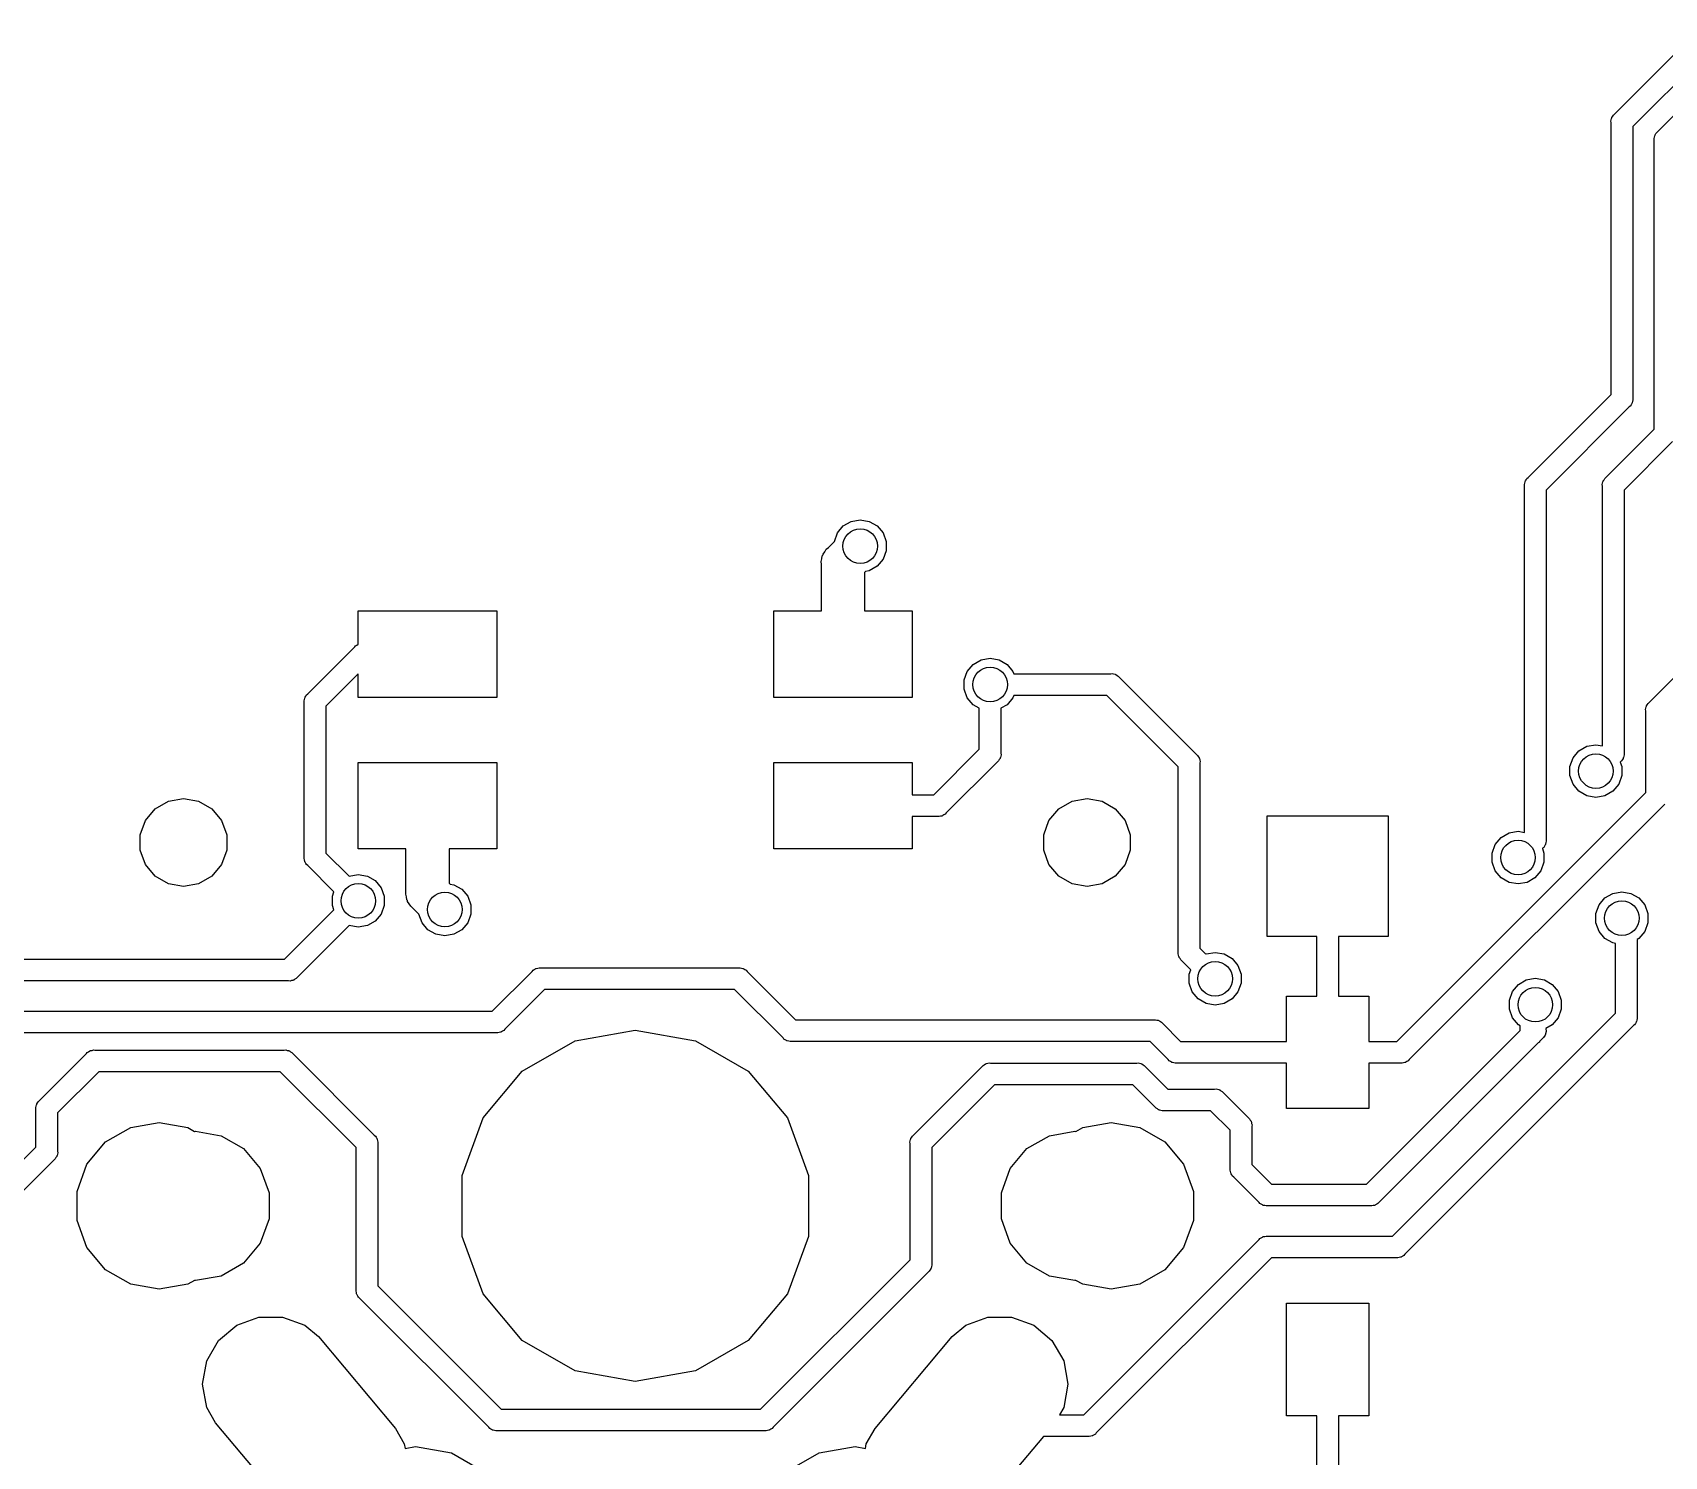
# Model space of a CAD drawing. Extents: x 61 to 194, y -153 to -61.
# Drawn here: x 82.04 to 100.89, y -80.02 to -63.57 of the extents above; entities that cross this region are included whole.
import ezdxf

# ---------------------------------------------------------------- set-up
doc = ezdxf.new("R2010")
doc.units = 0
doc.header["$MEASUREMENT"] = 0
doc.layers.add('BLACK', color=7, linetype='CONTINUOUS')

msp = doc.modelspace()

# ---------------------------------------------------------------- linework, layer by layer
at = {"layer": 'BLACK', "linetype": 'CONTINUOUS'}
for p, q in [((100.315, -64.5078), (101.258, -63.5655)), ((101.402, -63.775), (100.525, -64.6518)), ((100.815, -64.7078), (101.508, -64.0155)), ((100.274, -64.5889), (100.278, -64.5729)), ((100.275, -64.6055), (100.274, -64.5889)), ((100.275, -67.7482), (100.275, -64.6055)), ((100.278, -64.5729), (100.281, -64.5566)), ((100.281, -64.5566), (100.284, -64.5518)), ((100.284, -64.5518), (100.285, -64.5464)), ((100.285, -64.5464), (100.294, -64.5328)), ((100.294, -64.5328), (100.303, -64.5184)), ((100.303, -64.5184), (100.315, -64.5078)), ((100.525, -64.6518), (100.525, -67.7945)), ((100.774, -64.7889), (100.778, -64.7729)), ((100.775, -64.8055), (100.774, -64.7889)), ((100.775, -68.1482), (100.775, -64.8055)), ((100.778, -64.7729), (100.781, -64.7566)), ((100.781, -64.7566), (100.784, -64.7518)), ((100.784, -64.7518), (100.785, -64.7464)), ((100.785, -64.7464), (100.794, -64.7328)), ((100.794, -64.7328), (100.803, -64.7184)), ((100.803, -64.7184), (100.815, -64.7078)), ((99.3155, -68.7078), (100.275, -67.7482)), ((100.506, -67.8672), (100.497, -67.8816)), ((100.515, -67.8536), (100.506, -67.8672)), ((100.516, -67.8482), (100.515, -67.8536)), ((100.519, -67.8434), (100.516, -67.8482)), ((100.522, -67.8271), (100.519, -67.8434)), ((100.526, -67.8111), (100.522, -67.8271)), ((100.525, -67.7945), (100.526, -67.8111)), ((100.485, -67.8922), (99.525, -68.8518)), ((100.497, -67.8816), (100.485, -67.8922)), ((100.215, -68.7078), (100.775, -68.1482)), ((100.985, -68.2922), (100.425, -68.8518)), ((99.2736, -68.7889), (99.2778, -68.7729)), ((99.275, -68.8055), (99.2736, -68.7889)), ((99.275, -69.0109), (99.275, -68.8055)), ((99.2778, -68.7729), (99.2807, -68.7566)), ((99.2807, -68.7566), (99.2835, -68.7518)), ((99.2835, -68.7518), (99.285, -68.7464)), ((99.285, -68.7464), (99.2945, -68.7328)), ((99.2945, -68.7328), (99.3028, -68.7184)), ((99.3028, -68.7184), (99.3155, -68.7078)), ((100.174, -68.7889), (100.178, -68.7729)), ((100.175, -68.8055), (100.174, -68.7889)), ((100.175, -71.8086), (100.175, -68.8055)), ((100.178, -68.7729), (100.181, -68.7566)), ((100.181, -68.7566), (100.184, -68.7518)), ((100.184, -68.7518), (100.185, -68.7464)), ((100.185, -68.7464), (100.194, -68.7328)), ((100.194, -68.7328), (100.203, -68.7184)), ((100.203, -68.7184), (100.215, -68.7078)), ((99.525, -68.8518), (99.525, -72.8945)), ((100.425, -68.8518), (100.425, -71.8945)), ((99.275, -72.8086), (99.275, -69.0109)), ((99.275, -69.0109), (99.275, -69.0109)), ((91.3004, -69.4461), (91.3362, -69.3477)), ((91.3362, -69.3477), (91.4042, -69.2666)), ((91.4042, -69.2666), (91.4958, -69.2137)), ((91.4958, -69.2137), (91.6, -69.1954)), ((91.6, -69.1954), (91.7042, -69.2137)), ((91.7042, -69.2137), (91.7958, -69.2666)), ((91.7958, -69.2666), (91.8638, -69.3477)), ((91.8638, -69.3477), (91.9, -69.4471)), ((91.1699, -69.5927), (91.189, -69.5655)), ((91.189, -69.5655), (91.2055, -69.5368)), ((91.2055, -69.5368), (91.2309, -69.5155)), ((91.2309, -69.5155), (91.3004, -69.4461)), ((91.9, -69.5529), (91.8638, -69.6523)), ((91.9, -69.4471), (91.9, -69.5529)), ((91.1471, -69.6779), (91.1557, -69.6458)), ((91.15, -69.7109), (91.1471, -69.6779)), ((91.15, -70.25), (91.15, -69.7109)), ((91.1557, -69.6458), (91.1615, -69.6132)), ((91.1615, -69.6132), (91.167, -69.6035)), ((91.167, -69.6035), (91.1699, -69.5927)), ((91.7958, -69.7334), (91.7042, -69.7863)), ((91.8638, -69.6523), (91.7958, -69.7334)), ((91.6594, -69.7942), (91.65, -69.8036)), ((91.65, -69.8036), (91.65, -70.25)), ((91.7042, -69.7863), (91.6594, -69.7942)), ((85.8, -70.634), (85.8, -70.25)), ((85.8, -70.25), (87.4, -70.25)), ((87.4, -70.25), (87.4, -71.25)), ((90.6, -71.25), (90.6, -70.25)), ((90.6, -70.25), (91.15, -70.25)), ((91.65, -70.25), (92.2, -70.25)), ((92.2, -70.25), (92.2, -71.25)), ((85.2155, -71.2077), (85.7578, -70.6655)), ((85.7578, -70.6655), (85.7684, -70.6528)), ((85.7684, -70.6528), (85.7828, -70.6445)), ((85.7828, -70.6445), (85.7964, -70.635)), ((85.7964, -70.635), (85.8, -70.634)), ((92.8362, -70.9477), (92.9042, -70.8666)), ((92.9042, -70.8666), (92.9958, -70.8137)), ((92.9958, -70.8137), (93.1, -70.7954)), ((93.1, -70.7954), (93.2042, -70.8137)), ((93.2042, -70.8137), (93.2958, -70.8666)), ((93.2958, -70.8666), (93.3638, -70.9477)), ((100.715, -71.3078), (101.308, -70.7155)), ((85.8, -70.9768), (85.425, -71.3518)), ((85.8, -71.25), (85.8, -70.9768)), ((92.8, -71.0471), (92.8362, -70.9477)), ((92.8, -71.1529), (92.8, -71.0471)), ((93.3638, -70.9477), (93.3738, -70.975)), ((93.3738, -70.975), (94.4946, -70.975)), ((94.4946, -70.975), (94.5111, -70.9736)), ((94.5111, -70.9736), (94.5271, -70.9778)), ((94.5271, -70.9778), (94.5434, -70.9807)), ((94.5434, -70.9807), (94.5483, -70.9835)), ((94.5483, -70.9835), (94.5536, -70.985)), ((94.5536, -70.985), (94.5672, -70.9945)), ((94.5672, -70.9945), (94.5816, -71.0028)), ((94.5816, -71.0028), (94.5923, -71.0155)), ((94.5923, -71.0155), (95.4845, -71.9078)), ((85.1778, -71.2729), (85.1807, -71.2566)), ((85.1807, -71.2566), (85.1835, -71.2518)), ((85.1835, -71.2518), (85.185, -71.2464)), ((85.185, -71.2464), (85.1945, -71.2328)), ((85.1945, -71.2328), (85.2028, -71.2184)), ((85.2028, -71.2184), (85.2155, -71.2077)), ((87.4, -71.25), (85.8, -71.25)), ((92.2, -71.25), (90.6, -71.25)), ((92.8362, -71.2523), (92.8, -71.1529)), ((92.9042, -71.3334), (92.8362, -71.2523)), ((93.3638, -71.2523), (93.2958, -71.3334)), ((93.3738, -71.225), (93.3638, -71.2523)), ((94.4482, -71.225), (93.3738, -71.225)), ((95.275, -72.0518), (94.4482, -71.225)), ((85.1736, -71.2889), (85.1778, -71.2729)), ((85.175, -71.3054), (85.1736, -71.2889)), ((85.175, -73.0945), (85.175, -71.3054)), ((85.425, -71.3518), (85.425, -73.0482)), ((92.975, -71.3742), (92.9042, -71.3334)), ((92.975, -71.8482), (92.975, -71.3742)), ((93.2958, -71.3334), (93.225, -71.3742)), ((93.225, -71.3742), (93.225, -71.8946)), ((100.674, -71.3889), (100.678, -71.3729)), ((100.675, -71.4055), (100.674, -71.3889)), ((100.675, -72.3482), (100.675, -71.4055)), ((100.678, -71.3729), (100.681, -71.3566)), ((100.681, -71.3566), (100.684, -71.3518)), ((100.684, -71.3518), (100.685, -71.3464)), ((100.685, -71.3464), (100.694, -71.3328)), ((100.694, -71.3328), (100.703, -71.3184)), ((100.703, -71.3184), (100.715, -71.3078)), ((99.9042, -71.8666), (99.9958, -71.8137)), ((99.9958, -71.8137), (100.1, -71.7954)), ((100.1, -71.7954), (100.175, -71.8086)), ((85.8, -73), (85.8, -72)), ((85.8, -72), (87.4, -72)), ((87.4, -72), (87.4, -73)), ((90.6, -73), (90.6, -72)), ((90.6, -72), (92.2, -72)), ((92.2, -72), (92.2, -72.375)), ((92.4482, -72.375), (92.975, -71.8482)), ((93.1845, -71.9922), (92.5923, -72.5845)), ((93.1972, -71.9816), (93.1845, -71.9922)), ((93.2055, -71.9672), (93.1972, -71.9816)), ((93.215, -71.9536), (93.2055, -71.9672)), ((93.2165, -71.9483), (93.215, -71.9536)), ((93.2193, -71.9434), (93.2165, -71.9483)), ((93.2222, -71.9271), (93.2193, -71.9434)), ((93.2264, -71.9111), (93.2222, -71.9271)), ((93.225, -71.8946), (93.2264, -71.9111)), ((95.4845, -71.9078), (95.4972, -71.9184)), ((95.4972, -71.9184), (95.5055, -71.9328)), ((95.5055, -71.9328), (95.515, -71.9464)), ((95.515, -71.9464), (95.5165, -71.9517)), ((95.5165, -71.9517), (95.5193, -71.9566)), ((95.5193, -71.9566), (95.5222, -71.9729)), ((95.5222, -71.9729), (95.5264, -71.9889)), ((95.5264, -71.9889), (95.525, -72.0054)), ((95.525, -72.0054), (95.525, -74.1482)), ((99.8, -72.0471), (99.8362, -71.9477)), ((99.8362, -71.9477), (99.9042, -71.8666)), ((100.385, -71.9922), (100.381, -71.9955)), ((100.381, -71.9955), (100.4, -72.0471)), ((100.397, -71.9816), (100.385, -71.9922)), ((100.406, -71.9672), (100.397, -71.9816)), ((100.415, -71.9536), (100.406, -71.9672)), ((100.416, -71.9483), (100.415, -71.9536)), ((100.419, -71.9434), (100.416, -71.9483)), ((100.422, -71.9271), (100.419, -71.9434)), ((100.426, -71.9111), (100.422, -71.9271)), ((100.425, -71.8945), (100.426, -71.9111)), ((95.275, -74.1946), (95.275, -72.0518)), ((99.8, -72.1529), (99.8, -72.0471)), ((99.8362, -72.2523), (99.8, -72.1529)), ((100.4, -72.1529), (100.364, -72.2523)), ((100.4, -72.0471), (100.4, -72.1529)), ((92.2, -72.375), (92.4482, -72.375)), ((97.7982, -75.225), (100.675, -72.3482)), ((99.9042, -72.3334), (99.8362, -72.2523)), ((99.9958, -72.3863), (99.9042, -72.3334)), ((100.1, -72.4046), (99.9958, -72.3863)), ((100.204, -72.3863), (100.1, -72.4046)), ((100.296, -72.3334), (100.204, -72.3863)), ((100.364, -72.2523), (100.296, -72.3334)), ((83.3403, -72.6711), (83.4536, -72.5361)), ((83.4536, -72.5361), (83.6064, -72.4479)), ((83.6064, -72.4479), (83.78, -72.4173)), ((83.78, -72.4173), (83.9536, -72.4479)), ((83.9536, -72.4479), (84.1064, -72.5361)), ((84.1064, -72.5361), (84.2197, -72.6711)), ((92.5923, -72.5845), (92.5816, -72.5972)), ((93.7803, -72.6711), (93.8936, -72.5361)), ((93.8936, -72.5361), (94.0464, -72.4479)), ((94.0464, -72.4479), (94.22, -72.4173)), ((94.22, -72.4173), (94.3936, -72.4479)), ((94.3936, -72.4479), (94.5464, -72.5361)), ((94.5464, -72.5361), (94.6597, -72.6711)), ((100.885, -72.4922), (97.9423, -75.4345)), ((100.897, -72.4816), (100.885, -72.4922)), ((83.28, -72.8368), (83.3403, -72.6711)), ((84.2197, -72.6711), (84.28, -72.8368)), ((92.4946, -72.625), (92.2, -72.625)), ((92.2, -72.625), (92.2, -73)), ((92.5111, -72.6264), (92.4946, -72.625)), ((92.5271, -72.6222), (92.5111, -72.6264)), ((92.5434, -72.6193), (92.5271, -72.6222)), ((92.5483, -72.6165), (92.5434, -72.6193)), ((92.5536, -72.615), (92.5483, -72.6165)), ((92.5672, -72.6055), (92.5536, -72.615)), ((92.5816, -72.5972), (92.5672, -72.6055)), ((93.72, -72.8368), (93.7803, -72.6711)), ((94.6597, -72.6711), (94.72, -72.8368)), ((96.3015, -74.0135), (96.3015, -72.6165)), ((96.3015, -72.6165), (97.6985, -72.6165)), ((97.6985, -72.6165), (97.6985, -74.0135)), ((83.28, -73.0132), (83.28, -72.8368)), ((84.28, -72.8368), (84.28, -73.0132)), ((93.72, -73.0132), (93.72, -72.8368)), ((94.72, -72.8368), (94.72, -73.0132)), ((98.9, -73.0471), (98.9362, -72.9477)), ((98.9362, -72.9477), (99.0042, -72.8666)), ((99.0042, -72.8666), (99.0958, -72.8137)), ((99.0958, -72.8137), (99.2, -72.7954)), ((99.2, -72.7954), (99.275, -72.8086)), ((99.515, -72.9536), (99.5055, -72.9672)), ((99.5165, -72.9483), (99.515, -72.9536)), ((99.5193, -72.9434), (99.5165, -72.9483)), ((99.5222, -72.9271), (99.5193, -72.9434)), ((99.5264, -72.9111), (99.5222, -72.9271)), ((99.525, -72.8945), (99.5264, -72.9111)), ((83.3403, -73.1789), (83.28, -73.0132)), ((84.28, -73.0132), (84.2197, -73.1789)), ((85.1736, -73.1111), (85.175, -73.0945)), ((85.1778, -73.1271), (85.1736, -73.1111)), ((85.1807, -73.1434), (85.1778, -73.1271)), ((85.1835, -73.1482), (85.1807, -73.1434)), ((85.185, -73.1536), (85.1835, -73.1482)), ((85.1945, -73.1672), (85.185, -73.1536)), ((85.425, -73.0482), (85.6925, -73.3157)), ((86.35, -73), (85.8, -73)), ((86.35, -73.4891), (86.35, -73)), ((87.4, -73), (86.85, -73)), ((86.85, -73), (86.85, -73.3964)), ((92.2, -73), (90.6, -73)), ((93.7803, -73.1789), (93.72, -73.0132)), ((94.72, -73.0132), (94.6597, -73.1789)), ((98.9, -73.1529), (98.9, -73.0471)), ((98.9362, -73.2523), (98.9, -73.1529)), ((99.5, -73.1529), (99.4638, -73.2523)), ((99.4845, -72.9922), (99.4812, -72.9955)), ((99.4812, -72.9955), (99.5, -73.0471)), ((99.4972, -72.9816), (99.4845, -72.9922)), ((99.5055, -72.9672), (99.4972, -72.9816)), ((99.5, -73.0471), (99.5, -73.1529)), ((83.4536, -73.3139), (83.3403, -73.1789)), ((83.6064, -73.4021), (83.4536, -73.3139)), ((84.1064, -73.3139), (83.9536, -73.4021)), ((84.2197, -73.1789), (84.1064, -73.3139)), ((85.2028, -73.1816), (85.1945, -73.1672)), ((85.2155, -73.1922), (85.2028, -73.1816)), ((85.5188, -73.4955), (85.2155, -73.1922)), ((85.6925, -73.3157), (85.6958, -73.3137)), ((85.6958, -73.3137), (85.8, -73.2954)), ((85.8, -73.2954), (85.9042, -73.3137)), ((85.9042, -73.3137), (85.9958, -73.3666)), ((93.8936, -73.3139), (93.7803, -73.1789)), ((94.0464, -73.4021), (93.8936, -73.3139)), ((94.5464, -73.3139), (94.3936, -73.4021)), ((94.6597, -73.1789), (94.5464, -73.3139)), ((99.0042, -73.3334), (98.9362, -73.2523)), ((99.0958, -73.3863), (99.0042, -73.3334)), ((99.3958, -73.3334), (99.3042, -73.3863)), ((99.4638, -73.2523), (99.3958, -73.3334)), ((83.78, -73.4327), (83.6064, -73.4021)), ((83.9536, -73.4021), (83.78, -73.4327)), ((85.5, -73.5471), (85.5188, -73.4955)), ((85.9958, -73.3666), (86.0638, -73.4477)), ((86.0638, -73.4477), (86.1, -73.5471)), ((86.3471, -73.5221), (86.35, -73.4891)), ((86.3557, -73.5542), (86.3471, -73.5221)), ((86.85, -73.3964), (86.8594, -73.4058)), ((86.8594, -73.4058), (86.9042, -73.4137)), ((86.9042, -73.4137), (86.9958, -73.4666)), ((86.9958, -73.4666), (87.0638, -73.5477)), ((94.22, -73.4327), (94.0464, -73.4021)), ((94.3936, -73.4021), (94.22, -73.4327)), ((99.2, -73.4046), (99.0958, -73.3863)), ((99.3042, -73.3863), (99.2, -73.4046)), ((100.204, -73.5666), (100.296, -73.5137)), ((100.296, -73.5137), (100.4, -73.4954)), ((100.4, -73.4954), (100.504, -73.5137)), ((100.504, -73.5137), (100.596, -73.5666)), ((84.9482, -74.275), (85.5188, -73.7045)), ((85.5, -73.6529), (85.5, -73.5471)), ((85.5188, -73.7045), (85.5, -73.6529)), ((86.1, -73.6529), (86.0638, -73.7523)), ((86.1, -73.5471), (86.1, -73.6529)), ((86.3615, -73.5868), (86.3557, -73.5542)), ((86.367, -73.5965), (86.3615, -73.5868)), ((86.3699, -73.6073), (86.367, -73.5965)), ((86.389, -73.6345), (86.3699, -73.6073)), ((86.4055, -73.6632), (86.389, -73.6345)), ((86.4309, -73.6845), (86.4055, -73.6632)), ((86.5004, -73.7539), (86.4309, -73.6845)), ((87.0638, -73.5477), (87.1, -73.6471)), ((87.1, -73.6471), (87.1, -73.7529)), ((100.1, -73.7471), (100.136, -73.6477)), ((100.136, -73.6477), (100.204, -73.5666)), ((100.596, -73.5666), (100.664, -73.6477)), ((100.664, -73.6477), (100.7, -73.7471)), ((85.6925, -73.8843), (85.0923, -74.4845)), ((85.6958, -73.8863), (85.6925, -73.8843)), ((85.8, -73.9046), (85.6958, -73.8863)), ((85.9042, -73.8863), (85.8, -73.9046)), ((85.9958, -73.8334), (85.9042, -73.8863)), ((86.0638, -73.7523), (85.9958, -73.8334)), ((86.5362, -73.8523), (86.5004, -73.7539)), ((86.6042, -73.9334), (86.5362, -73.8523)), ((87.0638, -73.8523), (86.9958, -73.9334)), ((87.1, -73.7529), (87.0638, -73.8523)), ((100.1, -73.8529), (100.1, -73.7471)), ((100.136, -73.9523), (100.1, -73.8529)), ((100.7, -73.8529), (100.664, -73.9523)), ((100.7, -73.7471), (100.7, -73.8529)), ((86.6958, -73.9863), (86.6042, -73.9334)), ((86.8, -74.0046), (86.6958, -73.9863)), ((86.9042, -73.9863), (86.8, -74.0046)), ((86.9958, -73.9334), (86.9042, -73.9863)), ((96.875, -74.0135), (96.3015, -74.0135)), ((96.875, -74.7), (96.875, -74.0135)), ((97.6985, -74.0135), (97.125, -74.0135)), ((97.125, -74.0135), (97.125, -74.7)), ((100.204, -74.0334), (100.136, -73.9523)), ((100.296, -74.0863), (100.204, -74.0334)), ((100.325, -74.0914), (100.296, -74.0863)), ((100.325, -74.8982), (100.325, -74.0914)), ((100.596, -74.0334), (100.575, -74.0454)), ((100.575, -74.0454), (100.575, -74.9446)), ((100.664, -73.9523), (100.596, -74.0334)), ((81.0054, -74.275), (84.9482, -74.275)), ((95.2736, -74.2111), (95.275, -74.1946)), ((95.2778, -74.2271), (95.2736, -74.2111)), ((95.2807, -74.2434), (95.2778, -74.2271)), ((95.2835, -74.2482), (95.2807, -74.2434)), ((95.285, -74.2536), (95.2835, -74.2482)), ((95.2945, -74.2672), (95.285, -74.2536)), ((95.3028, -74.2816), (95.2945, -74.2672)), ((95.3155, -74.2923), (95.3028, -74.2816)), ((95.525, -74.1482), (95.5925, -74.2157)), ((95.5925, -74.2157), (95.5958, -74.2137)), ((95.5958, -74.2137), (95.7, -74.1954)), ((95.7, -74.1954), (95.8042, -74.2137)), ((95.8042, -74.2137), (95.8958, -74.2666)), ((95.8958, -74.2666), (95.9638, -74.3477)), ((87.3482, -74.875), (87.8078, -74.4155)), ((87.8078, -74.4155), (87.8184, -74.4028)), ((87.8184, -74.4028), (87.8328, -74.3945)), ((87.8328, -74.3945), (87.8464, -74.385)), ((87.8464, -74.385), (87.8517, -74.3835)), ((87.8517, -74.3835), (87.8566, -74.3807)), ((87.8566, -74.3807), (87.8729, -74.3778)), ((87.8729, -74.3778), (87.8889, -74.3736)), ((87.8889, -74.3736), (87.9054, -74.375)), ((87.9054, -74.375), (90.1946, -74.375)), ((90.1946, -74.375), (90.2111, -74.3736)), ((90.2111, -74.3736), (90.2271, -74.3778)), ((90.2271, -74.3778), (90.2434, -74.3807)), ((90.2434, -74.3807), (90.2483, -74.3835)), ((90.2483, -74.3835), (90.2536, -74.385)), ((90.2536, -74.385), (90.2672, -74.3945)), ((90.2672, -74.3945), (90.2816, -74.4028)), ((90.2816, -74.4028), (90.2923, -74.4155)), ((90.2923, -74.4155), (90.8518, -74.975)), ((95.4188, -74.3955), (95.3155, -74.2923)), ((95.4, -74.4471), (95.4188, -74.3955)), ((95.4, -74.5529), (95.4, -74.4471)), ((95.9638, -74.3477), (96, -74.4471)), ((96, -74.4471), (96, -74.5529)), ((84.9946, -74.525), (81.0518, -74.525)), ((85.0111, -74.5264), (84.9946, -74.525)), ((85.0271, -74.5222), (85.0111, -74.5264)), ((85.0434, -74.5193), (85.0271, -74.5222)), ((85.0483, -74.5165), (85.0434, -74.5193)), ((85.0536, -74.515), (85.0483, -74.5165)), ((85.0672, -74.5055), (85.0536, -74.515)), ((85.0816, -74.4972), (85.0672, -74.5055)), ((85.0923, -74.4845), (85.0816, -74.4972)), ((87.9518, -74.625), (87.4923, -75.0845)), ((90.1482, -74.625), (87.9518, -74.625)), ((90.7078, -75.1845), (90.1482, -74.625)), ((95.4362, -74.6523), (95.4, -74.5529)), ((95.5042, -74.7334), (95.4362, -74.6523)), ((95.9638, -74.6523), (95.8958, -74.7334)), ((96, -74.5529), (95.9638, -74.6523)), ((99.1, -74.7471), (99.1362, -74.6477)), ((99.1362, -74.6477), (99.2042, -74.5666)), ((99.2042, -74.5666), (99.2958, -74.5137)), ((99.2958, -74.5137), (99.4, -74.4954)), ((99.4, -74.4954), (99.5042, -74.5137)), ((99.5042, -74.5137), (99.5958, -74.5666)), ((99.5958, -74.5666), (99.6638, -74.6477)), ((99.6638, -74.6477), (99.7, -74.7471)), ((95.5958, -74.7863), (95.5042, -74.7334)), ((95.7, -74.8046), (95.5958, -74.7863)), ((95.8042, -74.7863), (95.7, -74.8046)), ((95.8958, -74.7334), (95.8042, -74.7863)), ((96.525, -75.225), (96.525, -74.7)), ((96.525, -74.7), (96.875, -74.7)), ((97.125, -74.7), (97.475, -74.7)), ((97.475, -74.7), (97.475, -75.225)), ((99.1, -74.8529), (99.1, -74.7471)), ((99.7, -74.7471), (99.7, -74.8529)), ((81.6055, -74.875), (87.3482, -74.875)), ((90.8518, -74.975), (94.9946, -74.975)), ((94.9946, -74.975), (95.0111, -74.9736)), ((95.0111, -74.9736), (95.0271, -74.9778)), ((95.0271, -74.9778), (95.0434, -74.9807)), ((95.0434, -74.9807), (95.0483, -74.9835)), ((95.0483, -74.9835), (95.0536, -74.985)), ((95.0536, -74.985), (95.0672, -74.9945)), ((95.0672, -74.9945), (95.0816, -75.0028)), ((95.0816, -75.0028), (95.0923, -75.0155)), ((95.0923, -75.0155), (95.3018, -75.225)), ((97.7482, -77.475), (100.325, -74.8982)), ((99.1362, -74.9523), (99.1, -74.8529)), ((99.2042, -75.0334), (99.1362, -74.9523)), ((99.225, -75.0454), (99.2042, -75.0334)), ((99.5958, -75.0334), (99.5233, -75.0752)), ((99.6638, -74.9523), (99.5958, -75.0334)), ((99.7, -74.8529), (99.6638, -74.9523)), ((100.547, -75.0316), (100.535, -75.0422)), ((100.556, -75.0172), (100.547, -75.0316)), ((100.565, -75.0036), (100.556, -75.0172)), ((100.566, -74.9982), (100.565, -75.0036)), ((100.569, -74.9934), (100.566, -74.9982)), ((100.572, -74.9771), (100.569, -74.9934)), ((100.576, -74.9611), (100.572, -74.9771)), ((100.575, -74.9446), (100.576, -74.9611)), ((87.3946, -75.125), (81.6518, -75.125)), ((87.4111, -75.1264), (87.3946, -75.125)), ((87.4271, -75.1222), (87.4111, -75.1264)), ((87.4434, -75.1193), (87.4271, -75.1222)), ((87.4483, -75.1165), (87.4434, -75.1193)), ((87.4536, -75.115), (87.4483, -75.1165)), ((87.4672, -75.1055), (87.4536, -75.115)), ((87.4816, -75.0972), (87.4672, -75.1055)), ((87.4923, -75.0845), (87.4816, -75.0972)), ((87.6946, -75.5693), (88.3054, -75.2166)), ((88.3054, -75.2166), (89, -75.0941)), ((89, -75.0941), (89.6946, -75.2166)), ((89.6946, -75.2166), (90.3054, -75.5693)), ((90.7184, -75.1972), (90.7078, -75.1845)), ((90.7328, -75.2055), (90.7184, -75.1972)), ((90.7464, -75.215), (90.7328, -75.2055)), ((90.7518, -75.2165), (90.7464, -75.215)), ((90.7566, -75.2193), (90.7518, -75.2165)), ((90.7729, -75.2222), (90.7566, -75.2193)), ((90.7889, -75.2264), (90.7729, -75.2222)), ((90.8054, -75.225), (90.7889, -75.2264)), ((94.9482, -75.225), (90.8054, -75.225)), ((95.1578, -75.4345), (94.9482, -75.225)), ((95.3018, -75.225), (96.525, -75.225)), ((97.4482, -76.875), (99.225, -75.0982)), ((97.475, -75.225), (97.7982, -75.225)), ((100.535, -75.0422), (97.8923, -77.6845)), ((99.225, -75.0982), (99.225, -75.0454)), ((99.45, -75.2267), (99.4472, -75.2316)), ((99.4961, -75.1807), (99.45, -75.2267)), ((99.515, -75.1536), (99.4961, -75.1807)), ((99.5264, -75.1111), (99.515, -75.1536)), ((99.5233, -75.0752), (99.5264, -75.1111)), ((82.1155, -75.9078), (82.6578, -75.3655)), ((82.6578, -75.3655), (82.6684, -75.3528)), ((82.6684, -75.3528), (82.6828, -75.3445)), ((82.6828, -75.3445), (82.6964, -75.335)), ((82.6964, -75.335), (82.7017, -75.3335)), ((82.7017, -75.3335), (82.7066, -75.3307)), ((82.7066, -75.3307), (82.7229, -75.3278)), ((82.7229, -75.3278), (82.7389, -75.3236)), ((82.7389, -75.3236), (82.7555, -75.325)), ((82.7555, -75.325), (84.9446, -75.325)), ((84.9446, -75.325), (84.9611, -75.3236)), ((84.9611, -75.3236), (84.9771, -75.3278)), ((84.9771, -75.3278), (84.9934, -75.3307)), ((84.9934, -75.3307), (84.9983, -75.3335)), ((84.9983, -75.3335), (85.0036, -75.335)), ((85.0036, -75.335), (85.0172, -75.3445)), ((85.0172, -75.3445), (85.0316, -75.3528)), ((85.0316, -75.3528), (85.0423, -75.3655)), ((85.0423, -75.3655), (85.9845, -76.3078)), ((99.4345, -75.2422), (97.5923, -77.0845)), ((99.4472, -75.2316), (99.4345, -75.2422)), ((82.8018, -75.575), (82.325, -76.0518)), ((84.8982, -75.575), (82.8018, -75.575)), ((85.775, -76.4518), (84.8982, -75.575)), ((87.2412, -76.1096), (87.6946, -75.5693)), ((90.3054, -75.5693), (90.7588, -76.1096)), ((92.2155, -76.3078), (93.0078, -75.5155)), ((93.0078, -75.5155), (93.0184, -75.5028)), ((93.0184, -75.5028), (93.0328, -75.4945)), ((93.0328, -75.4945), (93.0464, -75.485)), ((93.0464, -75.485), (93.0517, -75.4835)), ((93.0517, -75.4835), (93.0566, -75.4807)), ((93.0566, -75.4807), (93.0729, -75.4778)), ((93.0729, -75.4778), (93.0889, -75.4736)), ((93.0889, -75.4736), (93.1054, -75.475)), ((93.1054, -75.475), (94.7946, -75.475)), ((94.7946, -75.475), (94.8111, -75.4736)), ((94.8111, -75.4736), (94.8271, -75.4778)), ((94.8271, -75.4778), (94.8434, -75.4807)), ((94.8434, -75.4807), (94.8483, -75.4835)), ((94.8483, -75.4835), (94.8536, -75.485)), ((94.8536, -75.485), (94.8672, -75.4945)), ((94.8672, -75.4945), (94.8816, -75.5028)), ((94.8816, -75.5028), (94.8923, -75.5155)), ((94.8923, -75.5155), (95.1518, -75.775)), ((95.1684, -75.4472), (95.1578, -75.4345)), ((95.1828, -75.4555), (95.1684, -75.4472)), ((95.1964, -75.465), (95.1828, -75.4555)), ((95.2018, -75.4665), (95.1964, -75.465)), ((95.2066, -75.4693), (95.2018, -75.4665)), ((95.2229, -75.4722), (95.2066, -75.4693)), ((95.2389, -75.4764), (95.2229, -75.4722)), ((95.2554, -75.475), (95.2389, -75.4764)), ((96.525, -75.475), (95.2554, -75.475)), ((96.525, -76), (96.525, -75.475)), ((97.8446, -75.475), (97.475, -75.475)), ((97.475, -75.475), (97.475, -76)), ((97.8611, -75.4764), (97.8446, -75.475)), ((97.8771, -75.4722), (97.8611, -75.4764)), ((97.8934, -75.4693), (97.8771, -75.4722)), ((97.8983, -75.4665), (97.8934, -75.4693)), ((97.9036, -75.465), (97.8983, -75.4665)), ((97.9172, -75.4555), (97.9036, -75.465)), ((97.9316, -75.4472), (97.9172, -75.4555)), ((97.9423, -75.4345), (97.9316, -75.4472)), ((93.1518, -75.725), (92.425, -76.4518)), ((94.7482, -75.725), (93.1518, -75.725)), ((95.0078, -75.9845), (94.7482, -75.725)), ((95.1518, -75.775), (95.6946, -75.775)), ((95.6946, -75.775), (95.7111, -75.7736)), ((95.7111, -75.7736), (95.7271, -75.7778)), ((95.7271, -75.7778), (95.7434, -75.7807)), ((95.7434, -75.7807), (95.7483, -75.7835)), ((95.7483, -75.7835), (95.7536, -75.785)), ((95.7536, -75.785), (95.7672, -75.7945)), ((82.0736, -75.9889), (82.0778, -75.9729)), ((82.0778, -75.9729), (82.0807, -75.9566)), ((82.0807, -75.9566), (82.0835, -75.9518)), ((82.0835, -75.9518), (82.085, -75.9464)), ((82.085, -75.9464), (82.0945, -75.9328)), ((82.0945, -75.9328), (82.1028, -75.9184)), ((82.1028, -75.9184), (82.1155, -75.9078)), ((95.7672, -75.7945), (95.7816, -75.8028)), ((95.7816, -75.8028), (95.7923, -75.8155)), ((95.7923, -75.8155), (96.0845, -76.1078)), ((82.075, -76.0055), (82.0736, -75.9889)), ((82.075, -76.4482), (82.075, -76.0055)), ((82.325, -76.0518), (82.325, -76.4946)), ((83.1701, -76.2185), (83.5, -76.1603)), ((83.5, -76.1603), (83.8299, -76.2185)), ((87, -76.7723), (87.2412, -76.1096)), ((90.7588, -76.1096), (91, -76.7723)), ((94.1701, -76.2185), (94.5, -76.1603)), ((94.5, -76.1603), (94.8299, -76.2185)), ((95.0184, -75.9972), (95.0078, -75.9845)), ((95.0328, -76.0055), (95.0184, -75.9972)), ((95.0464, -76.015), (95.0328, -76.0055)), ((95.0517, -76.0165), (95.0464, -76.015)), ((95.0566, -76.0193), (95.0517, -76.0165)), ((95.0729, -76.0222), (95.0566, -76.0193)), ((95.0889, -76.0264), (95.0729, -76.0222)), ((95.1054, -76.025), (95.0889, -76.0264)), ((95.6482, -76.025), (95.1054, -76.025)), ((95.875, -76.2518), (95.6482, -76.025)), ((96.0845, -76.1078), (96.0972, -76.1184)), ((96.0972, -76.1184), (96.1055, -76.1328)), ((96.1055, -76.1328), (96.115, -76.1464)), ((96.115, -76.1464), (96.1165, -76.1517)), ((96.1165, -76.1517), (96.1193, -76.1566)), ((96.1193, -76.1566), (96.1222, -76.1729)), ((97.475, -76), (96.525, -76)), ((82.8799, -76.386), (83.1701, -76.2185)), ((83.8299, -76.2185), (83.9085, -76.2639)), ((83.9085, -76.2639), (83.92, -76.2619)), ((83.92, -76.2619), (84.2152, -76.3139)), ((84.2152, -76.3139), (84.4748, -76.4638)), ((85.9845, -76.3078), (85.9972, -76.3184)), ((85.9972, -76.3184), (86.0055, -76.3328)), ((86.0055, -76.3328), (86.015, -76.3464)), ((86.015, -76.3464), (86.0165, -76.3517)), ((86.0165, -76.3517), (86.0193, -76.3566)), ((86.0193, -76.3566), (86.0222, -76.3729)), ((92.1778, -76.3729), (92.1807, -76.3566)), ((92.1807, -76.3566), (92.1835, -76.3518)), ((92.1835, -76.3518), (92.185, -76.3464)), ((92.185, -76.3464), (92.1945, -76.3328)), ((92.1945, -76.3328), (92.2028, -76.3184)), ((92.2028, -76.3184), (92.2155, -76.3078)), ((93.5252, -76.4638), (93.7848, -76.3139)), ((93.7848, -76.3139), (94.08, -76.2619)), ((94.08, -76.2619), (94.0915, -76.2639)), ((94.0915, -76.2639), (94.1701, -76.2185)), ((94.8299, -76.2185), (95.1201, -76.386)), ((95.875, -76.6945), (95.875, -76.2518)), ((96.1222, -76.1729), (96.1264, -76.1889)), ((96.1264, -76.1889), (96.125, -76.2054)), ((96.125, -76.2054), (96.125, -76.6482)), ((81.0482, -77.475), (82.075, -76.4482)), ((82.3193, -76.5434), (82.3165, -76.5482)), ((82.3222, -76.5271), (82.3193, -76.5434)), ((82.3264, -76.5111), (82.3222, -76.5271)), ((82.325, -76.4946), (82.3264, -76.5111)), ((82.6646, -76.6427), (82.8799, -76.386)), ((84.4748, -76.4638), (84.6675, -76.6934)), ((85.775, -78.0945), (85.775, -76.4518)), ((86.0222, -76.3729), (86.0264, -76.3889)), ((86.0264, -76.3889), (86.025, -76.4054)), ((86.025, -76.4054), (86.025, -78.0482)), ((92.1736, -76.3889), (92.1778, -76.3729)), ((92.175, -76.4055), (92.1736, -76.3889)), ((92.175, -77.7482), (92.175, -76.4055)), ((92.425, -76.4518), (92.425, -77.7946)), ((93.3325, -76.6934), (93.5252, -76.4638)), ((95.1201, -76.386), (95.3354, -76.6427)), ((82.2845, -76.5922), (81.1923, -77.6845)), ((82.2972, -76.5816), (82.2845, -76.5922)), ((82.3055, -76.5672), (82.2972, -76.5816)), ((82.315, -76.5536), (82.3055, -76.5672)), ((82.3165, -76.5482), (82.315, -76.5536)), ((82.55, -76.9575), (82.6646, -76.6427)), ((84.6675, -76.6934), (84.77, -76.9751)), ((93.23, -76.9751), (93.3325, -76.6934)), ((95.3354, -76.6427), (95.45, -76.9575)), ((95.8736, -76.7111), (95.875, -76.6945)), ((95.8778, -76.7271), (95.8736, -76.7111)), ((95.8807, -76.7434), (95.8778, -76.7271)), ((96.125, -76.6482), (96.3518, -76.875)), ((87, -77.4777), (87, -76.7723)), ((91, -76.7723), (91, -77.4777)), ((95.8835, -76.7482), (95.8807, -76.7434)), ((95.885, -76.7536), (95.8835, -76.7482)), ((95.8945, -76.7672), (95.885, -76.7536)), ((95.9028, -76.7816), (95.8945, -76.7672)), ((95.9155, -76.7922), (95.9028, -76.7816)), ((96.2078, -77.0845), (95.9155, -76.7922)), ((96.3518, -76.875), (97.4482, -76.875)), ((82.55, -77.2925), (82.55, -76.9575)), ((84.77, -76.9751), (84.77, -77.2749)), ((93.23, -77.2749), (93.23, -76.9751)), ((95.45, -76.9575), (95.45, -77.2925)), ((96.2184, -77.0972), (96.2078, -77.0845)), ((96.2328, -77.1055), (96.2184, -77.0972)), ((96.2464, -77.115), (96.2328, -77.1055)), ((97.5672, -77.1055), (97.5536, -77.115)), ((97.5816, -77.0972), (97.5672, -77.1055)), ((97.5923, -77.0845), (97.5816, -77.0972)), ((82.6646, -77.6073), (82.55, -77.2925)), ((84.77, -77.2749), (84.6675, -77.5566)), ((93.3325, -77.5566), (93.23, -77.2749)), ((95.45, -77.2925), (95.3354, -77.6073)), ((96.2518, -77.1165), (96.2464, -77.115)), ((96.2566, -77.1193), (96.2518, -77.1165)), ((96.2729, -77.1222), (96.2566, -77.1193)), ((96.2889, -77.1264), (96.2729, -77.1222)), ((96.3054, -77.125), (96.2889, -77.1264)), ((97.4946, -77.125), (96.3054, -77.125)), ((97.5111, -77.1264), (97.4946, -77.125)), ((97.5271, -77.1222), (97.5111, -77.1264)), ((97.5434, -77.1193), (97.5271, -77.1222)), ((97.5483, -77.1165), (97.5434, -77.1193)), ((97.5536, -77.115), (97.5483, -77.1165)), ((87.2412, -78.1404), (87, -77.4777)), ((91, -77.4777), (90.7588, -78.1404)), ((96.2328, -77.4945), (96.2464, -77.485)), ((96.2464, -77.485), (96.2518, -77.4835)), ((96.2518, -77.4835), (96.2566, -77.4807)), ((96.2566, -77.4807), (96.2729, -77.4778)), ((96.2729, -77.4778), (96.2889, -77.4736)), ((96.2889, -77.4736), (96.3054, -77.475)), ((96.3054, -77.475), (97.7482, -77.475)), ((82.8799, -77.864), (82.6646, -77.6073)), ((84.6675, -77.5566), (84.4748, -77.7862)), ((93.5252, -77.7862), (93.3325, -77.5566)), ((94.1832, -79.54), (96.2078, -77.5155)), ((95.3354, -77.6073), (95.1201, -77.864)), ((96.2078, -77.5155), (96.2184, -77.5028)), ((96.2184, -77.5028), (96.2328, -77.4945)), ((83.1701, -78.0315), (82.8799, -77.864)), ((84.4748, -77.7862), (84.2152, -77.9361)), ((90.4482, -79.475), (92.175, -77.7482)), ((92.4055, -77.8672), (92.3972, -77.8816)), ((92.415, -77.8536), (92.4055, -77.8672)), ((92.4165, -77.8482), (92.415, -77.8536)), ((92.4193, -77.8434), (92.4165, -77.8482)), ((92.4222, -77.8271), (92.4193, -77.8434)), ((92.4264, -77.8111), (92.4222, -77.8271)), ((92.425, -77.7946), (92.4264, -77.8111)), ((93.7848, -77.9361), (93.5252, -77.7862)), ((96.3518, -77.725), (94.3273, -79.7495)), ((95.1201, -77.864), (94.8299, -78.0315)), ((97.7946, -77.725), (96.3518, -77.725)), ((97.8111, -77.7264), (97.7946, -77.725)), ((97.8271, -77.7222), (97.8111, -77.7264)), ((97.8434, -77.7193), (97.8271, -77.7222)), ((97.8483, -77.7165), (97.8434, -77.7193)), ((97.8536, -77.715), (97.8483, -77.7165)), ((97.8672, -77.7055), (97.8536, -77.715)), ((97.8816, -77.6972), (97.8672, -77.7055)), ((97.8923, -77.6845), (97.8816, -77.6972)), ((83.5, -78.0897), (83.1701, -78.0315)), ((83.8299, -78.0315), (83.5, -78.0897)), ((83.9085, -77.9861), (83.8299, -78.0315)), ((83.92, -77.9881), (83.9085, -77.9861)), ((84.2152, -77.9361), (83.92, -77.9881)), ((86.025, -78.0482), (87.4518, -79.475)), ((92.3845, -77.8922), (90.5923, -79.6845)), ((92.3972, -77.8816), (92.3845, -77.8922)), ((94.08, -77.9881), (93.7848, -77.9361)), ((94.0915, -77.9861), (94.08, -77.9881)), ((94.1701, -78.0315), (94.0915, -77.9861)), ((94.5, -78.0897), (94.1701, -78.0315)), ((94.8299, -78.0315), (94.5, -78.0897)), ((85.7736, -78.1111), (85.775, -78.0945)), ((85.7778, -78.1271), (85.7736, -78.1111)), ((85.7807, -78.1434), (85.7778, -78.1271)), ((85.7835, -78.1482), (85.7807, -78.1434)), ((85.785, -78.1536), (85.7835, -78.1482)), ((85.7945, -78.1672), (85.785, -78.1536)), ((85.8028, -78.1816), (85.7945, -78.1672)), ((85.8155, -78.1922), (85.8028, -78.1816)), ((87.3078, -79.6845), (85.8155, -78.1922)), ((87.6946, -78.6807), (87.2412, -78.1404)), ((90.7588, -78.1404), (90.3054, -78.6807)), ((84.3948, -78.5047), (84.6516, -78.4112)), ((84.6516, -78.4112), (84.9249, -78.4112)), ((84.9249, -78.4112), (85.1817, -78.5047)), ((92.8183, -78.5047), (93.0751, -78.4112)), ((93.0751, -78.4112), (93.3484, -78.4112)), ((93.3484, -78.4112), (93.6052, -78.5047)), ((96.525, -79.55), (96.525, -78.25)), ((96.525, -78.25), (97.475, -78.25)), ((97.475, -78.25), (97.475, -79.55)), ((84.1854, -78.6804), (84.3948, -78.5047)), ((85.1817, -78.5047), (85.3384, -78.6361)), ((92.6616, -78.6361), (92.8183, -78.5047)), ((93.6052, -78.5047), (93.8146, -78.6804)), ((84.0488, -78.9171), (84.1854, -78.6804)), ((85.3384, -78.6361), (86.229, -79.6976)), ((88.3054, -79.0334), (87.6946, -78.6807)), ((90.3054, -78.6807), (89.6946, -79.0334)), ((91.771, -79.6976), (92.6616, -78.6361)), ((93.8146, -78.6804), (93.9512, -78.9171)), ((84.0013, -79.1862), (84.0488, -78.9171)), ((93.9512, -78.9171), (93.9987, -79.1862)), ((84.0488, -79.4554), (84.0013, -79.1862)), ((89, -79.1559), (88.3054, -79.0334)), ((89.6946, -79.0334), (89, -79.1559)), ((93.9987, -79.1862), (93.9512, -79.4554)), ((84.151, -79.6324), (84.0488, -79.4554)), ((87.4518, -79.475), (90.4482, -79.475)), ((93.9512, -79.4554), (93.9024, -79.54)), ((93.9024, -79.54), (94.1832, -79.54)), ((96.875, -79.55), (96.525, -79.55)), ((96.875, -80.2478), (96.875, -79.55)), ((97.475, -79.55), (97.125, -79.55)), ((97.125, -79.55), (97.125, -80.2478)), ((85.0416, -80.6939), (84.151, -79.6324)), ((86.229, -79.6976), (86.3312, -79.8746)), ((87.3184, -79.6972), (87.3078, -79.6845)), ((87.3328, -79.7055), (87.3184, -79.6972)), ((87.3464, -79.715), (87.3328, -79.7055)), ((87.3518, -79.7165), (87.3464, -79.715)), ((87.3566, -79.7193), (87.3518, -79.7165)), ((87.3729, -79.7222), (87.3566, -79.7193)), ((87.3889, -79.7264), (87.3729, -79.7222)), ((87.4054, -79.725), (87.3889, -79.7264)), ((90.4946, -79.725), (87.4054, -79.725)), ((90.5111, -79.7264), (90.4946, -79.725)), ((90.5271, -79.7222), (90.5111, -79.7264)), ((90.5434, -79.7193), (90.5271, -79.7222)), ((90.5483, -79.7165), (90.5434, -79.7193)), ((90.5536, -79.715), (90.5483, -79.7165)), ((90.5672, -79.7055), (90.5536, -79.715)), ((90.5816, -79.6972), (90.5672, -79.7055)), ((90.5923, -79.6845), (90.5816, -79.6972)), ((91.6688, -79.8746), (91.771, -79.6976)), ((94.3273, -79.7495), (94.3166, -79.7622)), ((86.3312, -79.8746), (86.3406, -79.9275)), ((86.3406, -79.9275), (86.46, -79.9065)), ((86.46, -79.9065), (86.8768, -79.98)), ((91.1232, -79.98), (91.54, -79.9065)), ((91.54, -79.9065), (91.6594, -79.9275)), ((91.6594, -79.9275), (91.6688, -79.8746)), ((93.7168, -79.79), (93.4088, -80.157)), ((94.2296, -79.79), (93.7168, -79.79)), ((94.2461, -79.7914), (94.2296, -79.79)), ((94.2621, -79.7872), (94.2461, -79.7914)), ((94.2784, -79.7843), (94.2621, -79.7872)), ((94.2833, -79.7815), (94.2784, -79.7843)), ((94.2886, -79.78), (94.2833, -79.7815)), ((94.3022, -79.7705), (94.2886, -79.78)), ((94.3166, -79.7622), (94.3022, -79.7705)), ((86.8768, -79.98), (87.2432, -80.1916)), ((90.7568, -80.1916), (91.1232, -79.98))]:
    msp.add_line(p, q, dxfattribs=at)
at = {"layer": 'BLACK'}
for centre in [(91.6, -69.5), (93.1, -71.1), (100.1, -72.1), (99.2, -73.1), (85.8, -73.6), (86.8, -73.7), (100.4, -73.8), (95.7, -74.5), (99.4, -74.8)]:
    msp.add_circle(centre, 0.2, dxfattribs=at)

doc.saveas('drawing.dxf')
